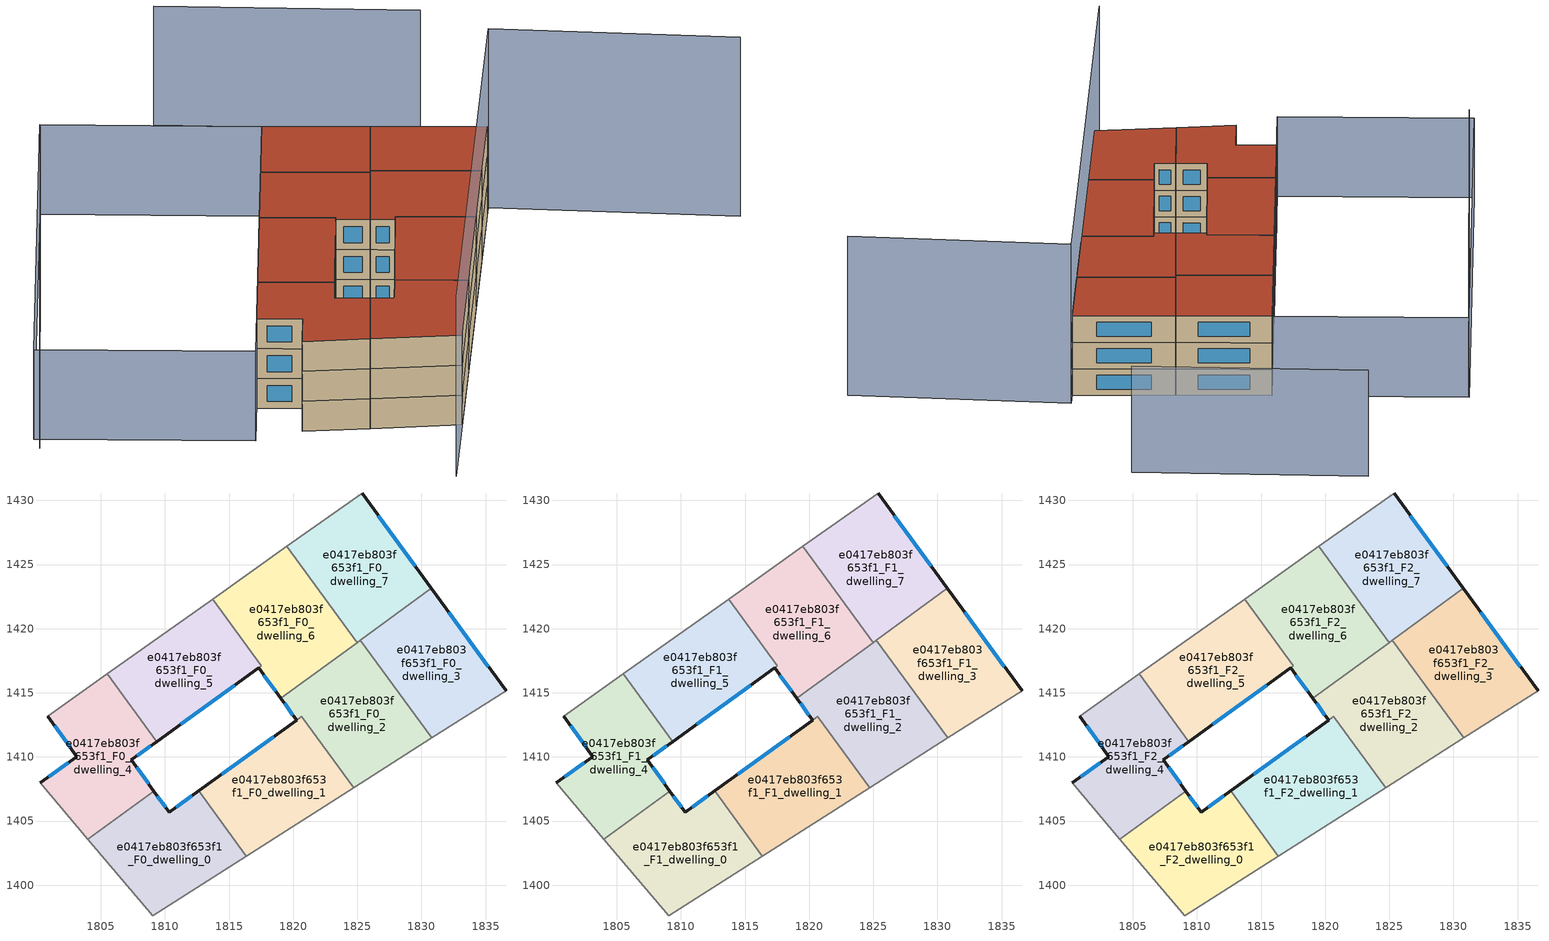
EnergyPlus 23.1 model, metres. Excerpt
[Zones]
e0417eb803f653f1_F0_dwelling_0
 floor ground (EU_floor_Construction): 1812.65,1407.35 1816.35,1402.27 1809.05,1397.62 1803.98,1403.58 1809.13,1407.34 1810.34,1405.68 z0
 wall outside (EU_wall_Construction): 1812.65,1407.35 1810.34,1405.68 1809.13,1407.34 z0:3
 wall adiabatic (EU_wall_Construction): 1803.98,1403.58 1809.05,1397.62 1816.35,1402.27 z0:3
 wall to e0417eb803f653f1_F0_dwelling_1 (EU_wall_Construction): 1816.35,1402.27 1812.65,1407.35 z0:3
 wall to e0417eb803f653f1_F0_dwelling_4 (EU_wall_Construction): 1809.13,1407.34 1803.98,1403.58 z0:3
 window (EU_Window_Construction): 1810.06,1406.07 1809.42,1406.95 / 1812.1,1406.96 1810.88,1406.07 z0.7:2.3
e0417eb803f653f1_F0_dwelling_1
 floor ground (EU_floor_Construction): 1820.67,1413.16 1824.72,1407.61 1816.35,1402.27 1812.65,1407.35 z0
 wall outside (EU_wall_Construction): 1820.27,1412.86 1812.65,1407.35 z0:3
 wall adiabatic (EU_wall_Construction): 1816.35,1402.27 1824.72,1407.61 z0:3
 wall to e0417eb803f653f1_F0_dwelling_2 (EU_wall_Construction): 1820.67,1413.16 1820.27,1412.86 / 1824.72,1407.61 1820.68,1413.15 z0:3
 window (EU_Window_Construction): 1818.48,1411.57 1814.44,1408.64 z0.7:2.3
e0417eb803f653f1_F0_dwelling_2
 floor ground (EU_floor_Construction): 1825.23,1419.1 1830.8,1411.48 1824.72,1407.61 1820.68,1413.15 1820.27,1412.86 1819.03,1414.57 z0
 wall outside (EU_wall_Construction): 1819.03,1414.57 1820.27,1412.86 z0:3
 wall adiabatic (EU_wall_Construction): 1824.72,1407.61 1830.8,1411.48 z0:3
 wall to e0417eb803f653f1_F0_dwelling_3 (EU_wall_Construction): 1830.8,1411.48 1825.23,1419.1 z0:3
 wall to e0417eb803f653f1_F0_dwelling_6 (EU_wall_Construction): 1824.98,1418.92 1819.03,1414.57 z0:3
 wall to e0417eb803f653f1_F0_dwelling_7 (EU_wall_Construction): 1825.23,1419.1 1824.98,1418.92 z0:3
 window (EU_Window_Construction): 1819.32,1414.17 1819.98,1413.26 z0.7:2.3
e0417eb803f653f1_F0_dwelling_3
 floor ground (EU_floor_Construction): 1830.77,1423.15 1836.59,1415.17 1830.8,1411.48 1825.23,1419.1 z0
 wall outside (EU_wall_Construction): 1836.59,1415.17 1830.77,1423.15 z0:3
 wall adiabatic (EU_wall_Construction): 1830.8,1411.48 1836.59,1415.17 z0:3
 wall to e0417eb803f653f1_F0_dwelling_7 (EU_wall_Construction): 1830.77,1423.15 1825.23,1419.1 z0:3
 window (EU_Window_Construction): 1835.22,1417.05 1832.14,1421.28 z0.7:2.3
e0417eb803f653f1_F0_dwelling_4
 floor ground (EU_floor_Construction): 1805.5,1416.47 1809.35,1411.2 1807.37,1409.77 1809.13,1407.34 1803.98,1403.58 1800.26,1407.98 1803.13,1410.02 1800.87,1413.19 z0
 wall outside (EU_wall_Construction): 1809.13,1407.34 1807.37,1409.77 1809.35,1411.2 / 1800.87,1413.19 1803.13,1410.02 1800.26,1407.98 z0:3
 wall adiabatic (EU_wall_Construction): 1800.26,1407.98 1803.98,1403.58 / 1805.5,1416.47 1800.87,1413.19 z0:3
 wall to e0417eb803f653f1_F0_dwelling_5 (EU_wall_Construction): 1809.35,1411.2 1805.5,1416.47 z0:3
 window (EU_Window_Construction): 1807.83,1410.11 1808.88,1410.86 / 1808.72,1407.91 1807.78,1409.2 / 1802.46,1409.54 1800.93,1408.46 / 1801.4,1412.45 1802.6,1410.76 z0.7:2.3
e0417eb803f653f1_F0_dwelling_5
 floor ground (EU_floor_Construction): 1813.72,1422.3 1817.52,1417.1 1817.3,1416.94 1809.35,1411.2 1805.5,1416.47 z0
 wall outside (EU_wall_Construction): 1809.35,1411.2 1817.3,1416.94 z0:3
 wall adiabatic (EU_wall_Construction): 1813.72,1422.3 1805.5,1416.47 z0:3
 wall to e0417eb803f653f1_F0_dwelling_6 (EU_wall_Construction): 1817.3,1416.94 1817.52,1417.1 1813.72,1422.3 z0:3
 window (EU_Window_Construction): 1811.21,1412.55 1815.43,1415.59 z0.7:2.3
e0417eb803f653f1_F0_dwelling_6
 floor ground (EU_floor_Construction): 1819.51,1426.41 1824.98,1418.92 1819.03,1414.57 1817.3,1416.94 1817.52,1417.1 1813.72,1422.3 z0
 wall outside (EU_wall_Construction): 1817.3,1416.94 1819.03,1414.57 z0:3
 wall adiabatic (EU_wall_Construction): 1819.51,1426.41 1813.72,1422.3 z0:3
 wall to e0417eb803f653f1_F0_dwelling_7 (EU_wall_Construction): 1824.98,1418.92 1819.51,1426.41 z0:3
 window (EU_Window_Construction): 1817.71,1416.38 1818.62,1415.13 z0.7:2.3
e0417eb803f653f1_F0_dwelling_7
 floor ground (EU_floor_Construction): 1825.37,1430.56 1830.77,1423.15 1824.98,1418.92 1819.51,1426.41 z0
 wall outside (EU_wall_Construction): 1830.77,1423.15 1825.37,1430.56 z0:3
 wall adiabatic (EU_wall_Construction): 1825.37,1430.56 1819.51,1426.41 z0:3
 window (EU_Window_Construction): 1829.5,1424.89 1826.64,1428.82 z0.7:2.3
e0417eb803f653f1_F1_dwelling_0
 floor to e0417eb803f653f1_F0_dwelling_0 (EU_floor_Construction): 1812.65,1407.35 1816.35,1402.27 1809.05,1397.62 1803.98,1403.58 1809.13,1407.34 1810.34,1405.68 z3
 wall outside (EU_wall_Construction): 1812.65,1407.35 1810.34,1405.68 1809.13,1407.34 z3:6
 wall adiabatic (EU_wall_Construction): 1803.98,1403.58 1809.05,1397.62 1816.35,1402.27 z3:6
 wall to e0417eb803f653f1_F1_dwelling_1 (EU_wall_Construction): 1816.35,1402.27 1812.65,1407.35 z3:6
 wall to e0417eb803f653f1_F1_dwelling_4 (EU_wall_Construction): 1809.13,1407.34 1803.98,1403.58 z3:6
 window (EU_Window_Construction): 1810.06,1406.07 1809.42,1406.95 / 1812.1,1406.96 1810.88,1406.07 z3.7:5.3
e0417eb803f653f1_F1_dwelling_1
 floor to e0417eb803f653f1_F0_dwelling_1 (EU_floor_Construction): 1820.67,1413.16 1824.72,1407.61 1816.35,1402.27 1812.65,1407.35 z3
 wall outside (EU_wall_Construction): 1820.27,1412.86 1812.65,1407.35 z3:6
 wall adiabatic (EU_wall_Construction): 1816.35,1402.27 1824.72,1407.61 z3:6
 wall to e0417eb803f653f1_F1_dwelling_2 (EU_wall_Construction): 1820.67,1413.16 1820.27,1412.86 / 1824.72,1407.61 1820.68,1413.15 z3:6
 window (EU_Window_Construction): 1818.48,1411.57 1814.44,1408.64 z3.7:5.3
e0417eb803f653f1_F1_dwelling_2
 floor to e0417eb803f653f1_F0_dwelling_2 (EU_floor_Construction): 1825.23,1419.1 1830.8,1411.48 1824.72,1407.61 1820.68,1413.15 1820.27,1412.86 1819.03,1414.57 z3
 wall outside (EU_wall_Construction): 1819.03,1414.57 1820.27,1412.86 z3:6
 wall adiabatic (EU_wall_Construction): 1824.72,1407.61 1830.8,1411.48 z3:6
 wall to e0417eb803f653f1_F1_dwelling_3 (EU_wall_Construction): 1830.8,1411.48 1825.23,1419.1 z3:6
 wall to e0417eb803f653f1_F1_dwelling_6 (EU_wall_Construction): 1824.98,1418.92 1819.03,1414.57 z3:6
 wall to e0417eb803f653f1_F1_dwelling_7 (EU_wall_Construction): 1825.23,1419.1 1824.98,1418.92 z3:6
 window (EU_Window_Construction): 1819.32,1414.17 1819.98,1413.26 z3.7:5.3
e0417eb803f653f1_F1_dwelling_3
 floor to e0417eb803f653f1_F0_dwelling_3 (EU_floor_Construction): 1830.77,1423.15 1836.59,1415.17 1830.8,1411.48 1825.23,1419.1 z3
 wall outside (EU_wall_Construction): 1836.59,1415.17 1830.77,1423.15 z3:6
 wall adiabatic (EU_wall_Construction): 1830.8,1411.48 1836.59,1415.17 z3:6
 wall to e0417eb803f653f1_F1_dwelling_7 (EU_wall_Construction): 1830.77,1423.15 1825.23,1419.1 z3:6
 window (EU_Window_Construction): 1835.22,1417.05 1832.14,1421.28 z3.7:5.3
e0417eb803f653f1_F1_dwelling_4
 floor to e0417eb803f653f1_F0_dwelling_4 (EU_floor_Construction): 1805.5,1416.47 1809.35,1411.2 1807.37,1409.77 1809.13,1407.34 1803.98,1403.58 1800.25,1407.98 1803.13,1410.02 1800.87,1413.19 z3
 wall outside (EU_wall_Construction): 1809.13,1407.34 1807.37,1409.77 1809.35,1411.2 / 1800.87,1413.19 1803.13,1410.02 1800.26,1407.98 z3:6
 wall adiabatic (EU_wall_Construction): 1800.26,1407.98 1803.98,1403.58 / 1805.5,1416.47 1800.87,1413.19 z3:6
 wall to e0417eb803f653f1_F1_dwelling_5 (EU_wall_Construction): 1809.35,1411.2 1805.5,1416.47 z3:6
 window (EU_Window_Construction): 1807.83,1410.11 1808.88,1410.86 / 1808.72,1407.91 1807.78,1409.2 / 1802.46,1409.54 1800.93,1408.46 / 1801.4,1412.45 1802.6,1410.76 z3.7:5.3
e0417eb803f653f1_F1_dwelling_5
 floor to e0417eb803f653f1_F0_dwelling_5 (EU_floor_Construction): 1813.72,1422.3 1817.52,1417.1 1817.3,1416.94 1809.35,1411.2 1805.5,1416.47 z3
 wall outside (EU_wall_Construction): 1809.35,1411.2 1817.3,1416.94 z3:6
 wall adiabatic (EU_wall_Construction): 1813.72,1422.3 1805.5,1416.47 z3:6
 wall to e0417eb803f653f1_F1_dwelling_6 (EU_wall_Construction): 1817.3,1416.94 1817.52,1417.1 1813.72,1422.3 z3:6
 window (EU_Window_Construction): 1811.21,1412.55 1815.43,1415.59 z3.7:5.3
e0417eb803f653f1_F1_dwelling_6
 floor to e0417eb803f653f1_F0_dwelling_6 (EU_floor_Construction): 1819.51,1426.41 1824.98,1418.92 1819.03,1414.57 1817.3,1416.94 1817.52,1417.1 1813.72,1422.3 z3
 wall outside (EU_wall_Construction): 1817.3,1416.94 1819.03,1414.57 z3:6
 wall adiabatic (EU_wall_Construction): 1819.51,1426.41 1813.72,1422.3 z3:6
 wall to e0417eb803f653f1_F1_dwelling_7 (EU_wall_Construction): 1824.98,1418.92 1819.51,1426.41 z3:6
 window (EU_Window_Construction): 1817.71,1416.38 1818.62,1415.13 z3.7:5.3
e0417eb803f653f1_F1_dwelling_7
 floor to e0417eb803f653f1_F0_dwelling_7 (EU_floor_Construction): 1825.37,1430.56 1830.77,1423.15 1824.98,1418.92 1819.51,1426.41 z3
 wall outside (EU_wall_Construction): 1830.77,1423.15 1825.37,1430.56 z3:6
 wall adiabatic (EU_wall_Construction): 1825.37,1430.56 1819.51,1426.41 z3:6
 window (EU_Window_Construction): 1829.5,1424.89 1826.64,1428.82 z3.7:5.3
e0417eb803f653f1_F2_dwelling_0
 floor to e0417eb803f653f1_F1_dwelling_0 (EU_floor_Construction): 1812.65,1407.35 1816.35,1402.27 1809.05,1397.62 1803.98,1403.58 1809.13,1407.34 1810.34,1405.68 z6
 wall outside (EU_wall_Construction): 1812.65,1407.35 1810.34,1405.68 1809.13,1407.34 z6:9
 wall adiabatic (EU_wall_Construction): 1803.98,1403.58 1809.05,1397.62 1816.35,1402.27 z6:9
 wall to e0417eb803f653f1_F2_dwelling_1 (EU_wall_Construction): 1816.35,1402.27 1812.65,1407.35 z6:9
 wall to e0417eb803f653f1_F2_dwelling_4 (EU_wall_Construction): 1809.13,1407.34 1803.98,1403.58 z6:9
 window (EU_Window_Construction): 1810.06,1406.07 1809.42,1406.95 / 1812.1,1406.96 1810.88,1406.07 z6.7:8.3
 roof outside (EU_roof_Construction): 1816.35,1402.27 1812.65,1407.35 1810.34,1405.68 1809.13,1407.34 1803.98,1403.58 1809.05,1397.62 z9
e0417eb803f653f1_F2_dwelling_1
 floor to e0417eb803f653f1_F1_dwelling_1 (EU_floor_Construction): 1820.67,1413.16 1824.72,1407.61 1816.35,1402.27 1812.65,1407.35 z6
 wall outside (EU_wall_Construction): 1820.27,1412.86 1812.65,1407.35 z6:9
 wall adiabatic (EU_wall_Construction): 1816.35,1402.27 1824.72,1407.61 z6:9
 wall to e0417eb803f653f1_F2_dwelling_2 (EU_wall_Construction): 1820.67,1413.16 1820.27,1412.86 / 1824.72,1407.61 1820.68,1413.15 z6:9
 window (EU_Window_Construction): 1818.48,1411.57 1814.44,1408.64 z6.7:8.3
 roof outside (EU_roof_Construction): 1824.72,1407.61 1820.67,1413.16 1812.65,1407.35 1816.35,1402.27 z9
e0417eb803f653f1_F2_dwelling_2
 floor to e0417eb803f653f1_F1_dwelling_2 (EU_floor_Construction): 1825.23,1419.1 1830.8,1411.48 1824.72,1407.61 1820.68,1413.15 1820.27,1412.86 1819.03,1414.57 z6
 wall outside (EU_wall_Construction): 1819.03,1414.57 1820.27,1412.86 z6:9
 wall adiabatic (EU_wall_Construction): 1824.72,1407.61 1830.8,1411.48 z6:9
 wall to e0417eb803f653f1_F2_dwelling_3 (EU_wall_Construction): 1830.8,1411.48 1825.23,1419.1 z6:9
 wall to e0417eb803f653f1_F2_dwelling_6 (EU_wall_Construction): 1824.98,1418.92 1819.03,1414.57 z6:9
 wall to e0417eb803f653f1_F2_dwelling_7 (EU_wall_Construction): 1825.23,1419.1 1824.98,1418.92 z6:9
 window (EU_Window_Construction): 1819.32,1414.17 1819.98,1413.26 z6.7:8.3
 roof outside (EU_roof_Construction): 1830.8,1411.48 1825.23,1419.1 1819.03,1414.57 1820.27,1412.86 1820.67,1413.16 1824.72,1407.61 z9
e0417eb803f653f1_F2_dwelling_3
 floor to e0417eb803f653f1_F1_dwelling_3 (EU_floor_Construction): 1830.77,1423.15 1836.59,1415.17 1830.8,1411.48 1825.23,1419.1 z6
 wall outside (EU_wall_Construction): 1836.59,1415.17 1830.77,1423.15 z6:9
 wall adiabatic (EU_wall_Construction): 1830.8,1411.48 1836.59,1415.17 z6:9
 wall to e0417eb803f653f1_F2_dwelling_7 (EU_wall_Construction): 1830.77,1423.15 1825.23,1419.1 z6:9
 window (EU_Window_Construction): 1835.22,1417.05 1832.14,1421.28 z6.7:8.3
 roof outside (EU_roof_Construction): 1836.59,1415.17 1830.77,1423.15 1825.23,1419.1 1830.8,1411.48 z9
e0417eb803f653f1_F2_dwelling_4
 floor to e0417eb803f653f1_F1_dwelling_4 (EU_floor_Construction): 1805.5,1416.47 1809.35,1411.2 1807.37,1409.77 1809.13,1407.34 1803.98,1403.58 1800.25,1407.98 1803.13,1410.02 1800.87,1413.19 z6
 wall outside (EU_wall_Construction): 1809.13,1407.34 1807.37,1409.77 1809.35,1411.2 / 1800.87,1413.19 1803.13,1410.02 1800.26,1407.98 z6:9
 wall adiabatic (EU_wall_Construction): 1800.26,1407.98 1803.98,1403.58 / 1805.5,1416.47 1800.87,1413.19 z6:9
 wall to e0417eb803f653f1_F2_dwelling_5 (EU_wall_Construction): 1809.35,1411.2 1805.5,1416.47 z6:9
 window (EU_Window_Construction): 1807.83,1410.11 1808.88,1410.86 / 1808.72,1407.91 1807.78,1409.2 / 1802.46,1409.54 1800.93,1408.46 / 1801.4,1412.45 1802.6,1410.76 z6.7:8.3
 roof outside (EU_roof_Construction): 1809.13,1407.34 1807.37,1409.77 1809.35,1411.2 1805.5,1416.47 1800.87,1413.19 1803.13,1410.02 1800.26,1407.98 1803.98,1403.58 z9
e0417eb803f653f1_F2_dwelling_5
 floor to e0417eb803f653f1_F1_dwelling_5 (EU_floor_Construction): 1813.72,1422.3 1817.52,1417.1 1817.3,1416.94 1809.35,1411.2 1805.5,1416.47 z6
 wall outside (EU_wall_Construction): 1809.35,1411.2 1817.3,1416.94 z6:9
 wall adiabatic (EU_wall_Construction): 1813.72,1422.3 1805.5,1416.47 z6:9
 wall to e0417eb803f653f1_F2_dwelling_6 (EU_wall_Construction): 1817.3,1416.94 1817.52,1417.1 1813.72,1422.3 z6:9
 window (EU_Window_Construction): 1811.21,1412.55 1815.43,1415.59 z6.7:8.3
 roof outside (EU_roof_Construction): 1817.3,1416.94 1817.52,1417.1 1813.72,1422.3 1805.5,1416.47 1809.35,1411.2 z9
e0417eb803f653f1_F2_dwelling_6
 floor to e0417eb803f653f1_F1_dwelling_6 (EU_floor_Construction): 1819.51,1426.41 1824.98,1418.92 1819.03,1414.57 1817.3,1416.94 1817.52,1417.1 1813.72,1422.3 z6
 wall outside (EU_wall_Construction): 1817.3,1416.94 1819.03,1414.57 z6:9
 wall adiabatic (EU_wall_Construction): 1819.51,1426.41 1813.72,1422.3 z6:9
 wall to e0417eb803f653f1_F2_dwelling_7 (EU_wall_Construction): 1824.98,1418.92 1819.51,1426.41 z6:9
 window (EU_Window_Construction): 1817.71,1416.38 1818.62,1415.13 z6.7:8.3
 roof outside (EU_roof_Construction): 1824.98,1418.92 1819.51,1426.41 1813.72,1422.3 1817.52,1417.1 1817.3,1416.94 1819.03,1414.57 z9
e0417eb803f653f1_F2_dwelling_7
 floor to e0417eb803f653f1_F1_dwelling_7 (EU_floor_Construction): 1825.37,1430.56 1830.77,1423.15 1824.98,1418.92 1819.51,1426.41 z6
 wall outside (EU_wall_Construction): 1830.77,1423.15 1825.37,1430.56 z6:9
 wall adiabatic (EU_wall_Construction): 1825.37,1430.56 1819.51,1426.41 z6:9
 window (EU_Window_Construction): 1829.5,1424.89 1826.64,1428.82 z6.7:8.3
 roof outside (EU_roof_Construction): 1830.77,1423.15 1825.37,1430.56 1819.51,1426.41 1824.98,1418.92 z9
shading: 1802.3,1393.32 1837.72,1415.9 / 1837.72,1415.9 1849.21,1397.88 z0:18; 1844.18,1427.73 1831.4,1446.3 z0:12; 1814.35,1445.68 1785,1424.29 / 1825.37,1430.56 1796.73,1410.24 / 1796.73,1410.24 1785.86,1425.56 / 1785.86,1425.56 1814.5,1445.88 / 1814.5,1445.88 1825.37,1430.56 z0:9
[Building]
EU S2 Campaign: North Axis=0; Terrain=City; Solar Distribution=FullExterior
[Site:Location]
Budapest.Ferenc.Liszt.Intl.AP: Latitude=47.437; Longitude=19.256; Time Zone=1; Elevation=185
[SizingPeriod:WeatherFileDays]
AnnualSizingPeriod: Begin Month=1; Begin Day of Month=1; End Month=12; End Day of Month=31; Day of Week for Start Day=Monday; Use Weather File Daylight Saving Period=No; Use Weather File Rain and Snow Indicators=No
[MATERIAL]
EU_InternalMass_Material: Roughness=MediumRough; Thickness=0.1; Conductivity=1; Density=1800; Specific Heat=900; Thermal Absorptance=0.9; Solar Absorptance=0.7; Visible Absorptance=0.7
[MATERIAL:NOMASS] Roughness=MediumRough; Thermal Absorptance=0.9; Solar Absorptance=0.7; Visible Absorptance=0.7
Name | Thermal Resistance
EU_wall_NoMass | 0.832559
EU_roof_NoMass | 1.39638
EU_floor_NoMass | 0.872794
[WINDOWMATERIAL:SIMPLEGLAZINGSYSTEM]
EU_Window_SimpleGlazing: UFactor=2.79869; Solar Heat Gain Coefficient=0.75; Visible Transmittance=0.75
[CONSTRUCTION]
EU_wall_Construction: EU_wall_NoMass
EU_roof_Construction: EU_roof_NoMass
EU_floor_Construction: EU_floor_NoMass
EU_Window_Construction: EU_Window_SimpleGlazing
EU_InternalMass_Construction: EU_InternalMass_Material
[ZONE] Type=1; Multiplier=1; Ceiling Height=autocalculate; Floor Area=autocalculate; Part of Total Floor Area=Yes
Name | Volume
e0417eb803f653f1_F0_dwelling_0; e0417eb803f653f1_F1_dwelling_0; e0417eb803f653f1_F2_dwelling_0; e0417eb803f653f1_F0_dwelling_4; e0417eb803f653f1_F1_dwelling_4; e0417eb803f653f1_F2_dwelling_4 | 198.613
e0417eb803f653f1_F0_dwelling_1; e0417eb803f653f1_F1_dwelling_1; e0417eb803f653f1_F2_dwelling_1 | 195.464
e0417eb803f653f1_F0_dwelling_2; e0417eb803f653f1_F1_dwelling_2; e0417eb803f653f1_F2_dwelling_2 | 201.742
e0417eb803f653f1_F0_dwelling_3; e0417eb803f653f1_F1_dwelling_3; e0417eb803f653f1_F2_dwelling_3 | 198.612
e0417eb803f653f1_F0_dwelling_5 | 196.216
e0417eb803f653f1_F1_dwelling_5; e0417eb803f653f1_F2_dwelling_5 | 196.215
e0417eb803f653f1_F0_dwelling_6; e0417eb803f653f1_F1_dwelling_6; e0417eb803f653f1_F2_dwelling_6 | 200.999
e0417eb803f653f1_F0_dwelling_7; e0417eb803f653f1_F1_dwelling_7; e0417eb803f653f1_F2_dwelling_7 | 198.603
[INTERNALMASS] Construction=EU_InternalMass_Construction
Name | Zone or ZoneList | Surface Area
e0417eb803f653f1_F0_dwelling_0_EU_InternalMass | e0417eb803f653f1_F0_dwelling_0 | 66.2042
e0417eb803f653f1_F0_dwelling_1_EU_InternalMass | e0417eb803f653f1_F0_dwelling_1 | 65.1524
e0417eb803f653f1_F0_dwelling_2_EU_InternalMass | e0417eb803f653f1_F0_dwelling_2 | 67.2453
e0417eb803f653f1_F0_dwelling_3_EU_InternalMass | e0417eb803f653f1_F0_dwelling_3 | 66.2039
e0417eb803f653f1_F0_dwelling_4_EU_InternalMass | e0417eb803f653f1_F0_dwelling_4 | 66.2042
e0417eb803f653f1_F0_dwelling_5_EU_InternalMass | e0417eb803f653f1_F0_dwelling_5 | 65.4052
e0417eb803f653f1_F0_dwelling_6_EU_InternalMass | e0417eb803f653f1_F0_dwelling_6 | 67.0009
e0417eb803f653f1_F0_dwelling_7_EU_InternalMass | e0417eb803f653f1_F0_dwelling_7 | 66.2011
e0417eb803f653f1_F1_dwelling_0_EU_InternalMass | e0417eb803f653f1_F1_dwelling_0 | 66.2042
e0417eb803f653f1_F1_dwelling_1_EU_InternalMass | e0417eb803f653f1_F1_dwelling_1 | 65.1524
e0417eb803f653f1_F1_dwelling_2_EU_InternalMass | e0417eb803f653f1_F1_dwelling_2 | 67.2453
e0417eb803f653f1_F1_dwelling_3_EU_InternalMass | e0417eb803f653f1_F1_dwelling_3 | 66.2039
e0417eb803f653f1_F1_dwelling_4_EU_InternalMass | e0417eb803f653f1_F1_dwelling_4 | 66.2042
e0417eb803f653f1_F1_dwelling_5_EU_InternalMass | e0417eb803f653f1_F1_dwelling_5 | 65.4052
e0417eb803f653f1_F1_dwelling_6_EU_InternalMass | e0417eb803f653f1_F1_dwelling_6 | 67.0009
e0417eb803f653f1_F1_dwelling_7_EU_InternalMass | e0417eb803f653f1_F1_dwelling_7 | 66.2011
e0417eb803f653f1_F2_dwelling_0_EU_InternalMass | e0417eb803f653f1_F2_dwelling_0 | 66.2042
e0417eb803f653f1_F2_dwelling_1_EU_InternalMass | e0417eb803f653f1_F2_dwelling_1 | 65.1524
e0417eb803f653f1_F2_dwelling_2_EU_InternalMass | e0417eb803f653f1_F2_dwelling_2 | 67.2453
e0417eb803f653f1_F2_dwelling_3_EU_InternalMass | e0417eb803f653f1_F2_dwelling_3 | 66.2039
e0417eb803f653f1_F2_dwelling_4_EU_InternalMass | e0417eb803f653f1_F2_dwelling_4 | 66.2042
e0417eb803f653f1_F2_dwelling_5_EU_InternalMass | e0417eb803f653f1_F2_dwelling_5 | 65.4052
e0417eb803f653f1_F2_dwelling_6_EU_InternalMass | e0417eb803f653f1_F2_dwelling_6 | 67.0009
e0417eb803f653f1_F2_dwelling_7_EU_InternalMass | e0417eb803f653f1_F2_dwelling_7 | 66.2011
[OTHEREQUIPMENT] Fuel Type=Electricity; Design Level Calculation Method=Watts/Area; Power per Zone Floor Area=1; Fraction Latent=0; Fraction Radiant=0; Fraction Lost=0; Carbon Dioxide Generation Rate=0; EndUse Subcategory=EU_Step8_InternalGains
Name | Zone or ZoneList or Space or SpaceList | Schedule
EU_Step8_InternalGain_e0417eb803f653f1_F0_dwelling_0_f000 | e0417eb803f653f1_F0_dwelling_0 | EU_Step8_GainSchedule_e0417eb803f653f1_F0_dwelling_0_f000
EU_Step8_InternalGain_e0417eb803f653f1_F0_dwelling_1_f000 | e0417eb803f653f1_F0_dwelling_1 | EU_Step8_GainSchedule_e0417eb803f653f1_F0_dwelling_1_f000
EU_Step8_InternalGain_e0417eb803f653f1_F0_dwelling_2_f000 | e0417eb803f653f1_F0_dwelling_2 | EU_Step8_GainSchedule_e0417eb803f653f1_F0_dwelling_2_f000
EU_Step8_InternalGain_e0417eb803f653f1_F0_dwelling_3_f000 | e0417eb803f653f1_F0_dwelling_3 | EU_Step8_GainSchedule_e0417eb803f653f1_F0_dwelling_3_f000
EU_Step8_InternalGain_e0417eb803f653f1_F0_dwelling_4_f000 | e0417eb803f653f1_F0_dwelling_4 | EU_Step8_GainSchedule_e0417eb803f653f1_F0_dwelling_4_f000
EU_Step8_InternalGain_e0417eb803f653f1_F0_dwelling_5_f000 | e0417eb803f653f1_F0_dwelling_5 | EU_Step8_GainSchedule_e0417eb803f653f1_F0_dwelling_5_f000
EU_Step8_InternalGain_e0417eb803f653f1_F0_dwelling_6_f000 | e0417eb803f653f1_F0_dwelling_6 | EU_Step8_GainSchedule_e0417eb803f653f1_F0_dwelling_6_f000
EU_Step8_InternalGain_e0417eb803f653f1_F0_dwelling_7_f000 | e0417eb803f653f1_F0_dwelling_7 | EU_Step8_GainSchedule_e0417eb803f653f1_F0_dwelling_7_f000
EU_Step8_InternalGain_e0417eb803f653f1_F1_dwelling_0_f000 | e0417eb803f653f1_F1_dwelling_0 | EU_Step8_GainSchedule_e0417eb803f653f1_F1_dwelling_0_f000
EU_Step8_InternalGain_e0417eb803f653f1_F1_dwelling_1_f000 | e0417eb803f653f1_F1_dwelling_1 | EU_Step8_GainSchedule_e0417eb803f653f1_F1_dwelling_1_f000
EU_Step8_InternalGain_e0417eb803f653f1_F1_dwelling_2_f000 | e0417eb803f653f1_F1_dwelling_2 | EU_Step8_GainSchedule_e0417eb803f653f1_F1_dwelling_2_f000
EU_Step8_InternalGain_e0417eb803f653f1_F1_dwelling_3_f000 | e0417eb803f653f1_F1_dwelling_3 | EU_Step8_GainSchedule_e0417eb803f653f1_F1_dwelling_3_f000
EU_Step8_InternalGain_e0417eb803f653f1_F1_dwelling_4_f000 | e0417eb803f653f1_F1_dwelling_4 | EU_Step8_GainSchedule_e0417eb803f653f1_F1_dwelling_4_f000
EU_Step8_InternalGain_e0417eb803f653f1_F1_dwelling_5_f000 | e0417eb803f653f1_F1_dwelling_5 | EU_Step8_GainSchedule_e0417eb803f653f1_F1_dwelling_5_f000
EU_Step8_InternalGain_e0417eb803f653f1_F1_dwelling_6_f000 | e0417eb803f653f1_F1_dwelling_6 | EU_Step8_GainSchedule_e0417eb803f653f1_F1_dwelling_6_f000
EU_Step8_InternalGain_e0417eb803f653f1_F1_dwelling_7_f000 | e0417eb803f653f1_F1_dwelling_7 | EU_Step8_GainSchedule_e0417eb803f653f1_F1_dwelling_7_f000
EU_Step8_InternalGain_e0417eb803f653f1_F2_dwelling_0_f000 | e0417eb803f653f1_F2_dwelling_0 | EU_Step8_GainSchedule_e0417eb803f653f1_F2_dwelling_0_f000
EU_Step8_InternalGain_e0417eb803f653f1_F2_dwelling_1_f000 | e0417eb803f653f1_F2_dwelling_1 | EU_Step8_GainSchedule_e0417eb803f653f1_F2_dwelling_1_f000
EU_Step8_InternalGain_e0417eb803f653f1_F2_dwelling_2_f000 | e0417eb803f653f1_F2_dwelling_2 | EU_Step8_GainSchedule_e0417eb803f653f1_F2_dwelling_2_f000
EU_Step8_InternalGain_e0417eb803f653f1_F2_dwelling_3_f000 | e0417eb803f653f1_F2_dwelling_3 | EU_Step8_GainSchedule_e0417eb803f653f1_F2_dwelling_3_f000
EU_Step8_InternalGain_e0417eb803f653f1_F2_dwelling_4_f000 | e0417eb803f653f1_F2_dwelling_4 | EU_Step8_GainSchedule_e0417eb803f653f1_F2_dwelling_4_f000
EU_Step8_InternalGain_e0417eb803f653f1_F2_dwelling_5_f000 | e0417eb803f653f1_F2_dwelling_5 | EU_Step8_GainSchedule_e0417eb803f653f1_F2_dwelling_5_f000
EU_Step8_InternalGain_e0417eb803f653f1_F2_dwelling_6_f000 | e0417eb803f653f1_F2_dwelling_6 | EU_Step8_GainSchedule_e0417eb803f653f1_F2_dwelling_6_f000
EU_Step8_InternalGain_e0417eb803f653f1_F2_dwelling_7_f000 | e0417eb803f653f1_F2_dwelling_7 | EU_Step8_GainSchedule_e0417eb803f653f1_F2_dwelling_7_f000
[ZONEVENTILATION:DESIGNFLOWRATE] Schedule=EU_AlwaysOn; Design Flow Rate Calculation Method=AirChanges/Hour; Air Changes per Hour=0.475469; Ventilation Type=Natural; Fan Pressure Rise=0; Fan Total Efficiency=1; Constant Term Coefficient=1; Temperature Term Coefficient=0; Velocity Term Coefficient=0; Velocity Squared Term Coefficient=0; Minimum Indoor Temperature=-100; Maximum Indoor Temperature=100; Delta Temperature=-100; Minimum Outdoor Temperature=-100; Maximum Outdoor Temperature=100; Maximum Wind Speed=40
Name | Zone or ZoneList or Space or SpaceList
EU_ConstantAir_e0417eb803f653f1_F0_dwelling_0 | e0417eb803f653f1_F0_dwelling_0
EU_ConstantAir_e0417eb803f653f1_F0_dwelling_1 | e0417eb803f653f1_F0_dwelling_1
EU_ConstantAir_e0417eb803f653f1_F0_dwelling_2 | e0417eb803f653f1_F0_dwelling_2
EU_ConstantAir_e0417eb803f653f1_F0_dwelling_3 | e0417eb803f653f1_F0_dwelling_3
EU_ConstantAir_e0417eb803f653f1_F0_dwelling_4 | e0417eb803f653f1_F0_dwelling_4
EU_ConstantAir_e0417eb803f653f1_F0_dwelling_5 | e0417eb803f653f1_F0_dwelling_5
EU_ConstantAir_e0417eb803f653f1_F0_dwelling_6 | e0417eb803f653f1_F0_dwelling_6
EU_ConstantAir_e0417eb803f653f1_F0_dwelling_7 | e0417eb803f653f1_F0_dwelling_7
EU_ConstantAir_e0417eb803f653f1_F1_dwelling_0 | e0417eb803f653f1_F1_dwelling_0
EU_ConstantAir_e0417eb803f653f1_F1_dwelling_1 | e0417eb803f653f1_F1_dwelling_1
EU_ConstantAir_e0417eb803f653f1_F1_dwelling_2 | e0417eb803f653f1_F1_dwelling_2
EU_ConstantAir_e0417eb803f653f1_F1_dwelling_3 | e0417eb803f653f1_F1_dwelling_3
EU_ConstantAir_e0417eb803f653f1_F1_dwelling_4 | e0417eb803f653f1_F1_dwelling_4
EU_ConstantAir_e0417eb803f653f1_F1_dwelling_5 | e0417eb803f653f1_F1_dwelling_5
EU_ConstantAir_e0417eb803f653f1_F1_dwelling_6 | e0417eb803f653f1_F1_dwelling_6
EU_ConstantAir_e0417eb803f653f1_F1_dwelling_7 | e0417eb803f653f1_F1_dwelling_7
EU_ConstantAir_e0417eb803f653f1_F2_dwelling_0 | e0417eb803f653f1_F2_dwelling_0
EU_ConstantAir_e0417eb803f653f1_F2_dwelling_1 | e0417eb803f653f1_F2_dwelling_1
EU_ConstantAir_e0417eb803f653f1_F2_dwelling_2 | e0417eb803f653f1_F2_dwelling_2
EU_ConstantAir_e0417eb803f653f1_F2_dwelling_3 | e0417eb803f653f1_F2_dwelling_3
EU_ConstantAir_e0417eb803f653f1_F2_dwelling_4 | e0417eb803f653f1_F2_dwelling_4
EU_ConstantAir_e0417eb803f653f1_F2_dwelling_5 | e0417eb803f653f1_F2_dwelling_5
EU_ConstantAir_e0417eb803f653f1_F2_dwelling_6 | e0417eb803f653f1_F2_dwelling_6
EU_ConstantAir_e0417eb803f653f1_F2_dwelling_7 | e0417eb803f653f1_F2_dwelling_7
[HVACTEMPLATE:THERMOSTAT] Constant Heating Setpoint=20; Constant Cooling Setpoint=50
EU_HeatOnly_e0417eb803f653f1_F0_dwelling_0; EU_HeatOnly_e0417eb803f653f1_F0_dwelling_1; EU_HeatOnly_e0417eb803f653f1_F0_dwelling_2; EU_HeatOnly_e0417eb803f653f1_F0_dwelling_3; EU_HeatOnly_e0417eb803f653f1_F0_dwelling_4; EU_HeatOnly_e0417eb803f653f1_F0_dwelling_5; EU_HeatOnly_e0417eb803f653f1_F0_dwelling_6; EU_HeatOnly_e0417eb803f653f1_F0_dwelling_7; EU_HeatOnly_e0417eb803f653f1_F1_dwelling_0; EU_HeatOnly_e0417eb803f653f1_F1_dwelling_1; EU_HeatOnly_e0417eb803f653f1_F1_dwelling_2; EU_HeatOnly_e0417eb803f653f1_F1_dwelling_3; EU_HeatOnly_e0417eb803f653f1_F1_dwelling_4; EU_HeatOnly_e0417eb803f653f1_F1_dwelling_5; EU_HeatOnly_e0417eb803f653f1_F1_dwelling_6; EU_HeatOnly_e0417eb803f653f1_F1_dwelling_7; EU_HeatOnly_e0417eb803f653f1_F2_dwelling_0; EU_HeatOnly_e0417eb803f653f1_F2_dwelling_1; EU_HeatOnly_e0417eb803f653f1_F2_dwelling_2; EU_HeatOnly_e0417eb803f653f1_F2_dwelling_3; EU_HeatOnly_e0417eb803f653f1_F2_dwelling_4; EU_HeatOnly_e0417eb803f653f1_F2_dwelling_5; EU_HeatOnly_e0417eb803f653f1_F2_dwelling_6; EU_HeatOnly_e0417eb803f653f1_F2_dwelling_7
[HVACTEMPLATE:ZONE:IDEALLOADSAIRSYSTEM] System Availability Schedule=EU_AlwaysOn; Maximum Heating Supply Air Temperature=50; Minimum Cooling Supply Air Temperature=13; Maximum Heating Supply Air Humidity Ratio=0.0156; Minimum Cooling Supply Air Humidity Ratio=0.0077; Heating Limit=NoLimit; Cooling Limit=NoLimit; Heating Availability Schedule=EU_AlwaysOn; Cooling Availability Schedule=EU_CoolingOff; Dehumidification Control Type=ConstantSensibleHeatRatio; Cooling Sensible Heat Ratio=0.7; Dehumidification Setpoint=60; Humidification Control Type=None; Humidification Setpoint=30; Outdoor Air Method=None; Outdoor Air Flow Rate per Person=0.00944; Outdoor Air Flow Rate per Zone Floor Area=0; Outdoor Air Flow Rate per Zone=0; Demand Controlled Ventilation Type=None; Outdoor Air Economizer Type=NoEconomizer; Heat Recovery Type=None; Sensible Heat Recovery Effectiveness=0.7; Latent Heat Recovery Effectiveness=0.65
Name | Template Thermostat
e0417eb803f653f1_F0_dwelling_0 | EU_HeatOnly_e0417eb803f653f1_F0_dwelling_0
e0417eb803f653f1_F0_dwelling_1 | EU_HeatOnly_e0417eb803f653f1_F0_dwelling_1
e0417eb803f653f1_F0_dwelling_2 | EU_HeatOnly_e0417eb803f653f1_F0_dwelling_2
e0417eb803f653f1_F0_dwelling_3 | EU_HeatOnly_e0417eb803f653f1_F0_dwelling_3
e0417eb803f653f1_F0_dwelling_4 | EU_HeatOnly_e0417eb803f653f1_F0_dwelling_4
e0417eb803f653f1_F0_dwelling_5 | EU_HeatOnly_e0417eb803f653f1_F0_dwelling_5
e0417eb803f653f1_F0_dwelling_6 | EU_HeatOnly_e0417eb803f653f1_F0_dwelling_6
e0417eb803f653f1_F0_dwelling_7 | EU_HeatOnly_e0417eb803f653f1_F0_dwelling_7
e0417eb803f653f1_F1_dwelling_0 | EU_HeatOnly_e0417eb803f653f1_F1_dwelling_0
e0417eb803f653f1_F1_dwelling_1 | EU_HeatOnly_e0417eb803f653f1_F1_dwelling_1
e0417eb803f653f1_F1_dwelling_2 | EU_HeatOnly_e0417eb803f653f1_F1_dwelling_2
e0417eb803f653f1_F1_dwelling_3 | EU_HeatOnly_e0417eb803f653f1_F1_dwelling_3
e0417eb803f653f1_F1_dwelling_4 | EU_HeatOnly_e0417eb803f653f1_F1_dwelling_4
e0417eb803f653f1_F1_dwelling_5 | EU_HeatOnly_e0417eb803f653f1_F1_dwelling_5
e0417eb803f653f1_F1_dwelling_6 | EU_HeatOnly_e0417eb803f653f1_F1_dwelling_6
e0417eb803f653f1_F1_dwelling_7 | EU_HeatOnly_e0417eb803f653f1_F1_dwelling_7
e0417eb803f653f1_F2_dwelling_0 | EU_HeatOnly_e0417eb803f653f1_F2_dwelling_0
e0417eb803f653f1_F2_dwelling_1 | EU_HeatOnly_e0417eb803f653f1_F2_dwelling_1
e0417eb803f653f1_F2_dwelling_2 | EU_HeatOnly_e0417eb803f653f1_F2_dwelling_2
e0417eb803f653f1_F2_dwelling_3 | EU_HeatOnly_e0417eb803f653f1_F2_dwelling_3
e0417eb803f653f1_F2_dwelling_4 | EU_HeatOnly_e0417eb803f653f1_F2_dwelling_4
e0417eb803f653f1_F2_dwelling_5 | EU_HeatOnly_e0417eb803f653f1_F2_dwelling_5
e0417eb803f653f1_F2_dwelling_6 | EU_HeatOnly_e0417eb803f653f1_F2_dwelling_6
e0417eb803f653f1_F2_dwelling_7 | EU_HeatOnly_e0417eb803f653f1_F2_dwelling_7
[SIZING:ZONE] Zone Cooling Design Supply Air Temperature Input Method=SupplyAirTemperature; Zone Cooling Design Supply Air Temperature=13; Zone Heating Design Supply Air Temperature Input Method=SupplyAirTemperature; Zone Heating Design Supply Air Temperature=50; Zone Cooling Design Supply Air Humidity Ratio=0.008; Zone Heating Design Supply Air Humidity Ratio=0.008; Cooling Design Air Flow Method=DesignDay; Cooling Design Air Flow Rate=0; Cooling Minimum Air Flow per Zone Floor Area=0.000762; Cooling Minimum Air Flow=0; Cooling Minimum Air Flow Fraction=0.2; Heating Design Air Flow Method=DesignDay; Heating Design Air Flow Rate=0; Heating Maximum Air Flow per Zone Floor Area=0.002032; Heating Maximum Air Flow=0.141576; Heating Maximum Air Flow Fraction=0.3; Account for Dedicated Outdoor Air System=No; Dedicated Outdoor Air System Control Strategy=NeutralSupplyAir; Dedicated Outdoor Air Low Setpoint Temperature for Design=autosize; Dedicated Outdoor Air High Setpoint Temperature for Design=autosize; Zone Load Sizing Method=Sensible Load Only No Latent Load; Zone Latent Cooling Design Supply Air Humidity Ratio Input Method=HumidityRatioDifference; Zone Cooling Design Supply Air Humidity Ratio Difference=0.005; Zone Latent Heating Design Supply Air Humidity Ratio Input Method=HumidityRatioDifference; Zone Humidification Design Supply Air Humidity Ratio Difference=0.005
e0417eb803f653f1_F0_dwelling_0; e0417eb803f653f1_F0_dwelling_1; e0417eb803f653f1_F0_dwelling_2; e0417eb803f653f1_F0_dwelling_3; e0417eb803f653f1_F0_dwelling_4; e0417eb803f653f1_F0_dwelling_5; e0417eb803f653f1_F0_dwelling_6; e0417eb803f653f1_F0_dwelling_7; e0417eb803f653f1_F1_dwelling_0; e0417eb803f653f1_F1_dwelling_1; e0417eb803f653f1_F1_dwelling_2; e0417eb803f653f1_F1_dwelling_3; e0417eb803f653f1_F1_dwelling_4; e0417eb803f653f1_F1_dwelling_5; e0417eb803f653f1_F1_dwelling_6; e0417eb803f653f1_F1_dwelling_7; e0417eb803f653f1_F2_dwelling_0; e0417eb803f653f1_F2_dwelling_1; e0417eb803f653f1_F2_dwelling_2; e0417eb803f653f1_F2_dwelling_3; e0417eb803f653f1_F2_dwelling_4; e0417eb803f653f1_F2_dwelling_5; e0417eb803f653f1_F2_dwelling_6; e0417eb803f653f1_F2_dwelling_7
[SCHEDULE:CONSTANT]
Name | Hourly Value
EU_AlwaysOn | 1
EU_CoolingOff | 0
[SCHEDULE:FILE] Column Number=1; Rows to Skip at Top=0; Number of Hours of Data=8760; Column Separator=Comma; Interpolate to Timestep=No; Minutes per Item=60; Adjust Schedule for Daylight Savings=Yes
Name | File
EU_Step8_GainSchedule_e0417eb803f653f1_F0_dwelling_0_f000 | ../../schedules/e0417eb803f653f1/e0417eb803f653f1_F0_dwelling_0_f000_gain.csv
EU_Step8_GainSchedule_e0417eb803f653f1_F0_dwelling_1_f000 | ../../schedules/e0417eb803f653f1/e0417eb803f653f1_F0_dwelling_1_f000_gain.csv
EU_Step8_GainSchedule_e0417eb803f653f1_F0_dwelling_2_f000 | ../../schedules/e0417eb803f653f1/e0417eb803f653f1_F0_dwelling_2_f000_gain.csv
EU_Step8_GainSchedule_e0417eb803f653f1_F0_dwelling_3_f000 | ../../schedules/e0417eb803f653f1/e0417eb803f653f1_F0_dwelling_3_f000_gain.csv
EU_Step8_GainSchedule_e0417eb803f653f1_F0_dwelling_4_f000 | ../../schedules/e0417eb803f653f1/e0417eb803f653f1_F0_dwelling_4_f000_gain.csv
EU_Step8_GainSchedule_e0417eb803f653f1_F0_dwelling_5_f000 | ../../schedules/e0417eb803f653f1/e0417eb803f653f1_F0_dwelling_5_f000_gain.csv
EU_Step8_GainSchedule_e0417eb803f653f1_F0_dwelling_6_f000 | ../../schedules/e0417eb803f653f1/e0417eb803f653f1_F0_dwelling_6_f000_gain.csv
EU_Step8_GainSchedule_e0417eb803f653f1_F0_dwelling_7_f000 | ../../schedules/e0417eb803f653f1/e0417eb803f653f1_F0_dwelling_7_f000_gain.csv
EU_Step8_GainSchedule_e0417eb803f653f1_F1_dwelling_0_f000 | ../../schedules/e0417eb803f653f1/e0417eb803f653f1_F1_dwelling_0_f000_gain.csv
EU_Step8_GainSchedule_e0417eb803f653f1_F1_dwelling_1_f000 | ../../schedules/e0417eb803f653f1/e0417eb803f653f1_F1_dwelling_1_f000_gain.csv
EU_Step8_GainSchedule_e0417eb803f653f1_F1_dwelling_2_f000 | ../../schedules/e0417eb803f653f1/e0417eb803f653f1_F1_dwelling_2_f000_gain.csv
EU_Step8_GainSchedule_e0417eb803f653f1_F1_dwelling_3_f000 | ../../schedules/e0417eb803f653f1/e0417eb803f653f1_F1_dwelling_3_f000_gain.csv
EU_Step8_GainSchedule_e0417eb803f653f1_F1_dwelling_4_f000 | ../../schedules/e0417eb803f653f1/e0417eb803f653f1_F1_dwelling_4_f000_gain.csv
EU_Step8_GainSchedule_e0417eb803f653f1_F1_dwelling_5_f000 | ../../schedules/e0417eb803f653f1/e0417eb803f653f1_F1_dwelling_5_f000_gain.csv
EU_Step8_GainSchedule_e0417eb803f653f1_F1_dwelling_6_f000 | ../../schedules/e0417eb803f653f1/e0417eb803f653f1_F1_dwelling_6_f000_gain.csv
EU_Step8_GainSchedule_e0417eb803f653f1_F1_dwelling_7_f000 | ../../schedules/e0417eb803f653f1/e0417eb803f653f1_F1_dwelling_7_f000_gain.csv
EU_Step8_GainSchedule_e0417eb803f653f1_F2_dwelling_0_f000 | ../../schedules/e0417eb803f653f1/e0417eb803f653f1_F2_dwelling_0_f000_gain.csv
EU_Step8_GainSchedule_e0417eb803f653f1_F2_dwelling_1_f000 | ../../schedules/e0417eb803f653f1/e0417eb803f653f1_F2_dwelling_1_f000_gain.csv
EU_Step8_GainSchedule_e0417eb803f653f1_F2_dwelling_2_f000 | ../../schedules/e0417eb803f653f1/e0417eb803f653f1_F2_dwelling_2_f000_gain.csv
EU_Step8_GainSchedule_e0417eb803f653f1_F2_dwelling_3_f000 | ../../schedules/e0417eb803f653f1/e0417eb803f653f1_F2_dwelling_3_f000_gain.csv
EU_Step8_GainSchedule_e0417eb803f653f1_F2_dwelling_4_f000 | ../../schedules/e0417eb803f653f1/e0417eb803f653f1_F2_dwelling_4_f000_gain.csv
EU_Step8_GainSchedule_e0417eb803f653f1_F2_dwelling_5_f000 | ../../schedules/e0417eb803f653f1/e0417eb803f653f1_F2_dwelling_5_f000_gain.csv
EU_Step8_GainSchedule_e0417eb803f653f1_F2_dwelling_6_f000 | ../../schedules/e0417eb803f653f1/e0417eb803f653f1_F2_dwelling_6_f000_gain.csv
EU_Step8_GainSchedule_e0417eb803f653f1_F2_dwelling_7_f000 | ../../schedules/e0417eb803f653f1/e0417eb803f653f1_F2_dwelling_7_f000_gain.csv
